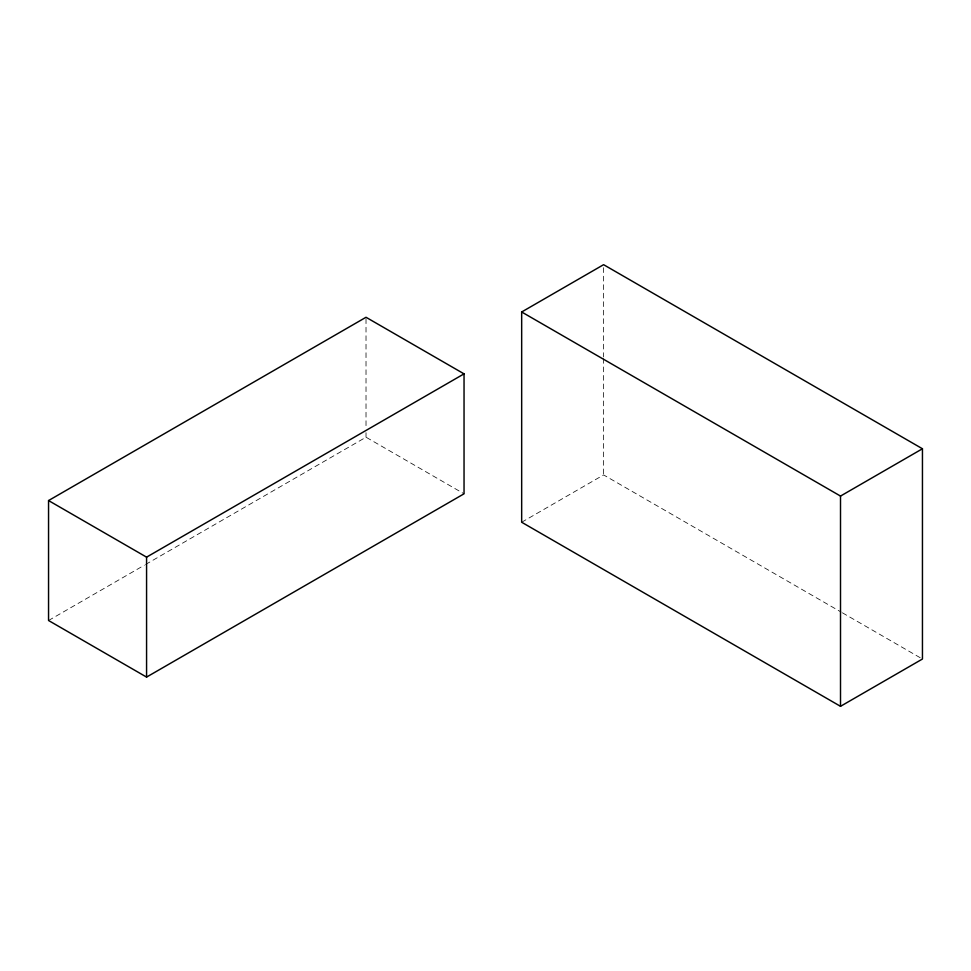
<?xml version="1.0" encoding="UTF-8"?>
<svg xmlns="http://www.w3.org/2000/svg" width="971" height="971" viewBox="0 0 971 971"><rect width="100%" height="100%" fill="white"/><g stroke="black" fill="none" stroke-linecap="round" stroke-linejoin="round"><path stroke-width="0.73" stroke-dasharray="4.86 3.64" d="M48.55 620.505L144.315 565.207M145.626 564.454L366.018 437.205L464.041 493.802M521.67 522.24L603.598 474.928L841.092 612.046M842.415 612.81L922.45 659.018M603.598 267.705L603.598 356.952M603.598 358.457L603.598 474.928M366.018 318.767L366.018 426.718M366.018 432.714L366.018 437.205"/><path stroke-width="1.46" d="M48.55 500.563L366.018 317.274L464.041 373.859L464.041 493.802L146.572 677.09L48.55 620.505L48.55 500.563L146.572 557.148L464.041 373.859M521.67 311.982L603.598 264.682L922.45 448.76L922.45 659.018L840.51 706.318L521.67 522.24L521.67 311.982L840.51 496.072L922.45 448.76M840.51 496.072L840.51 706.318M146.572 557.148L146.572 677.09"/></g></svg>
